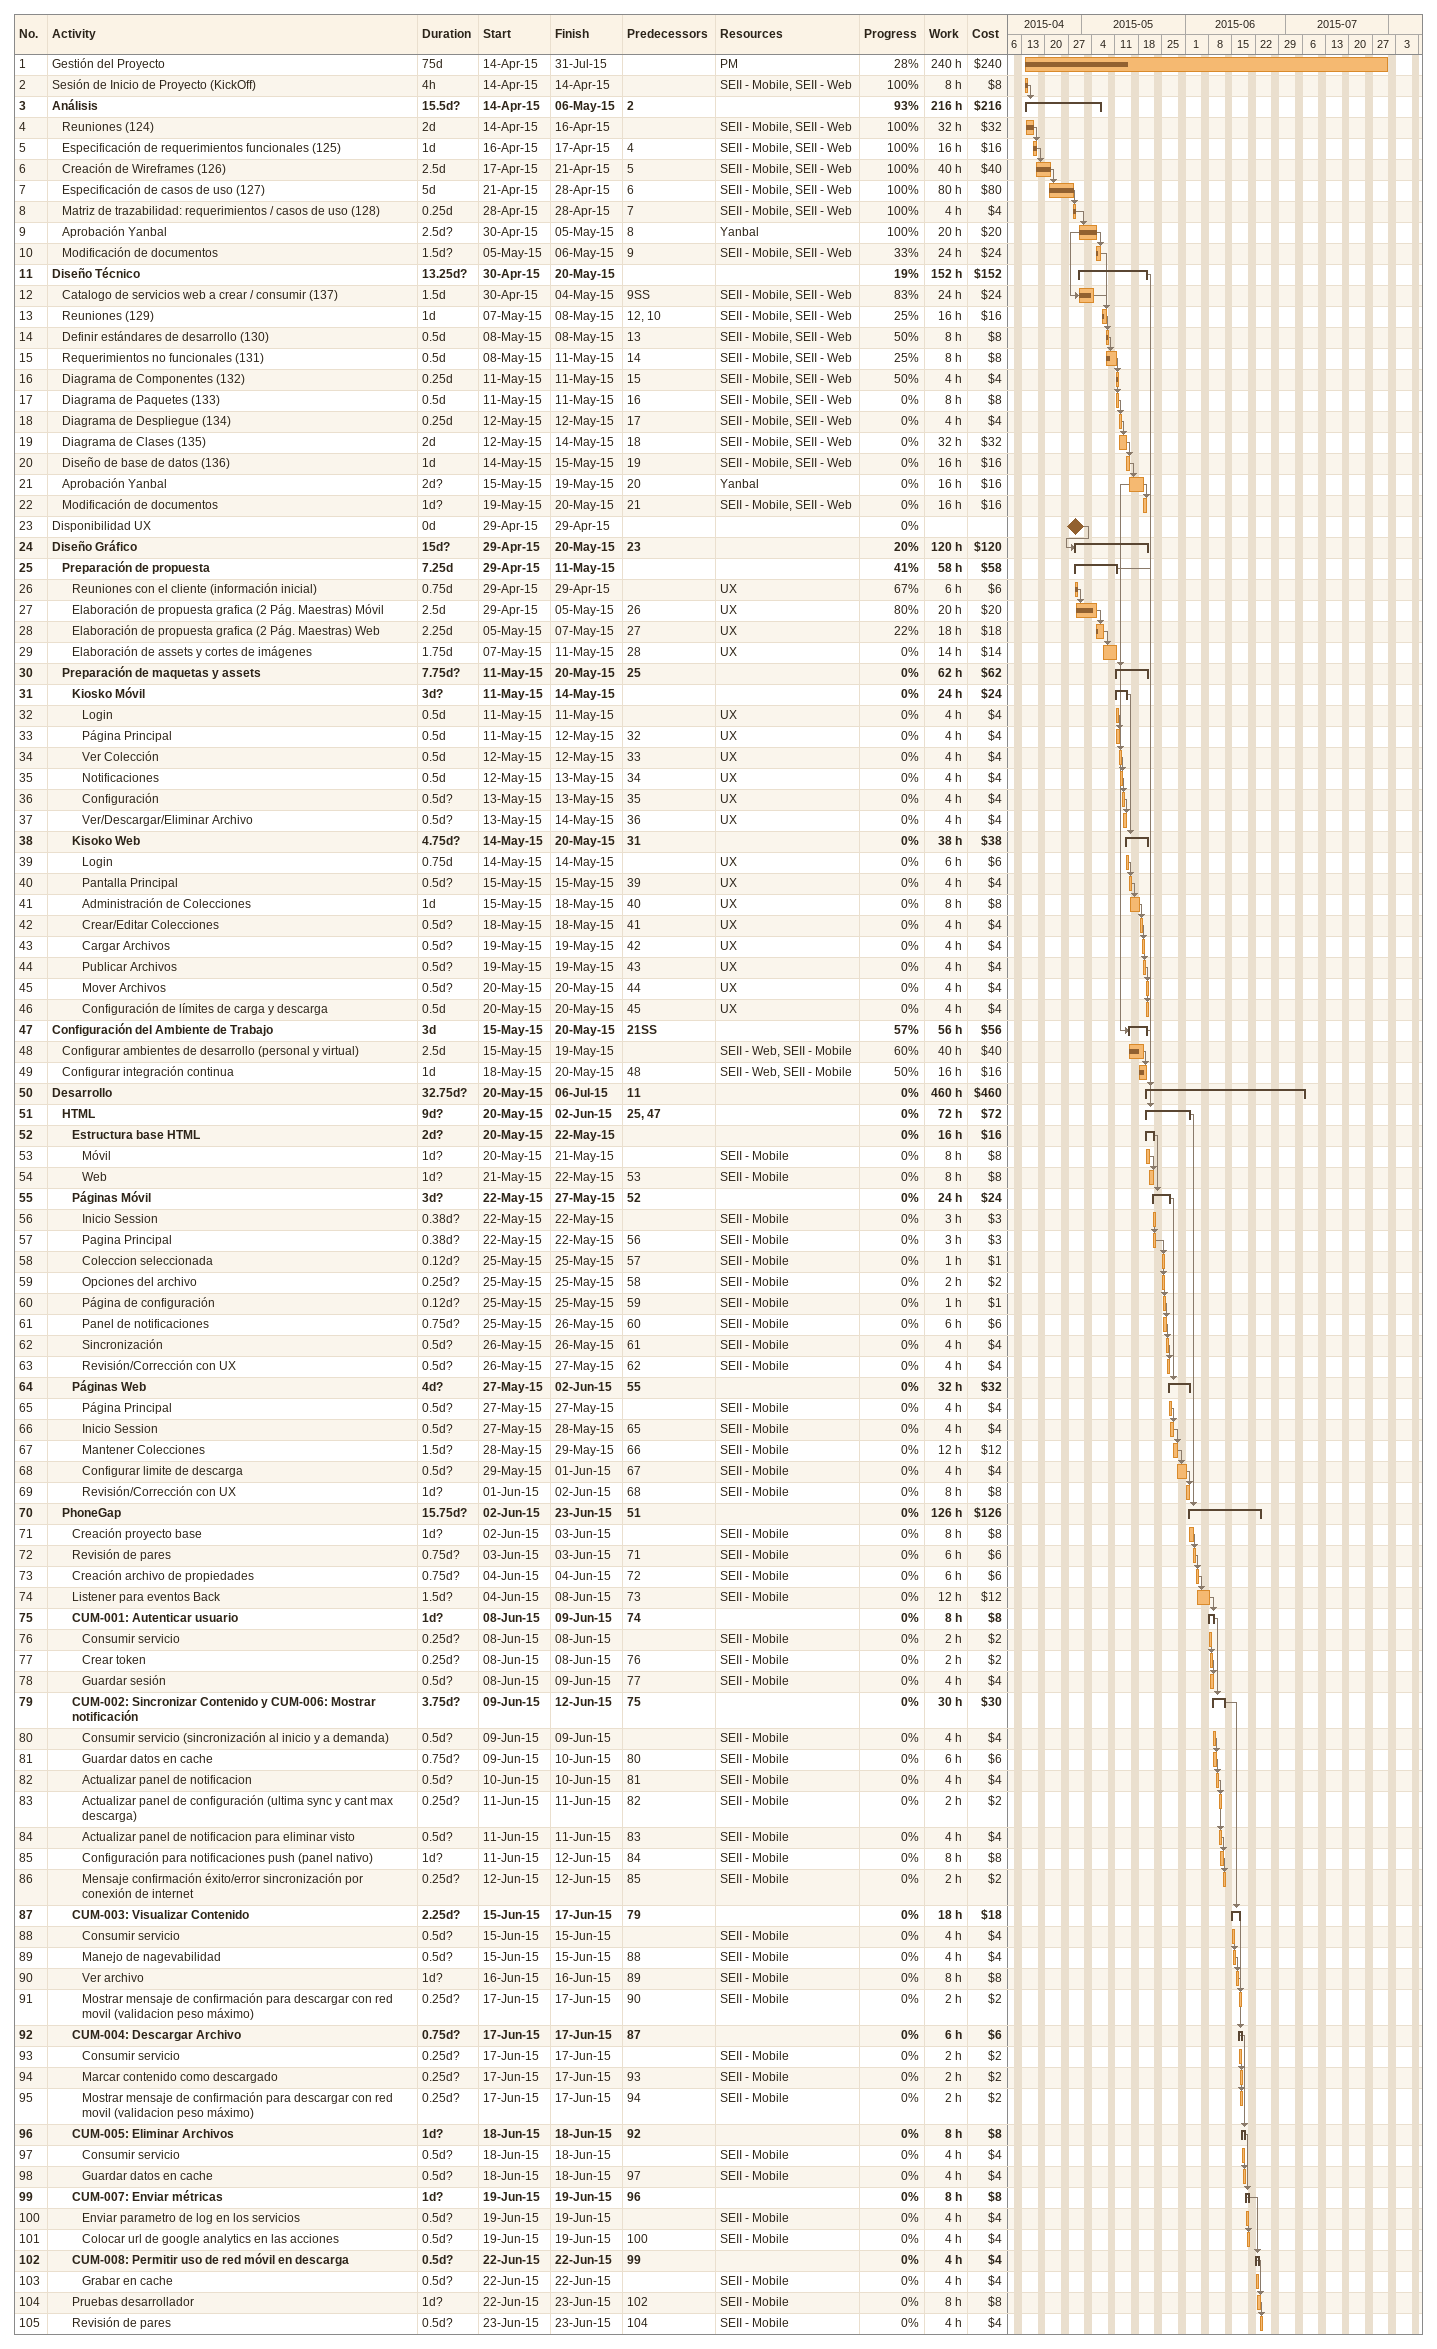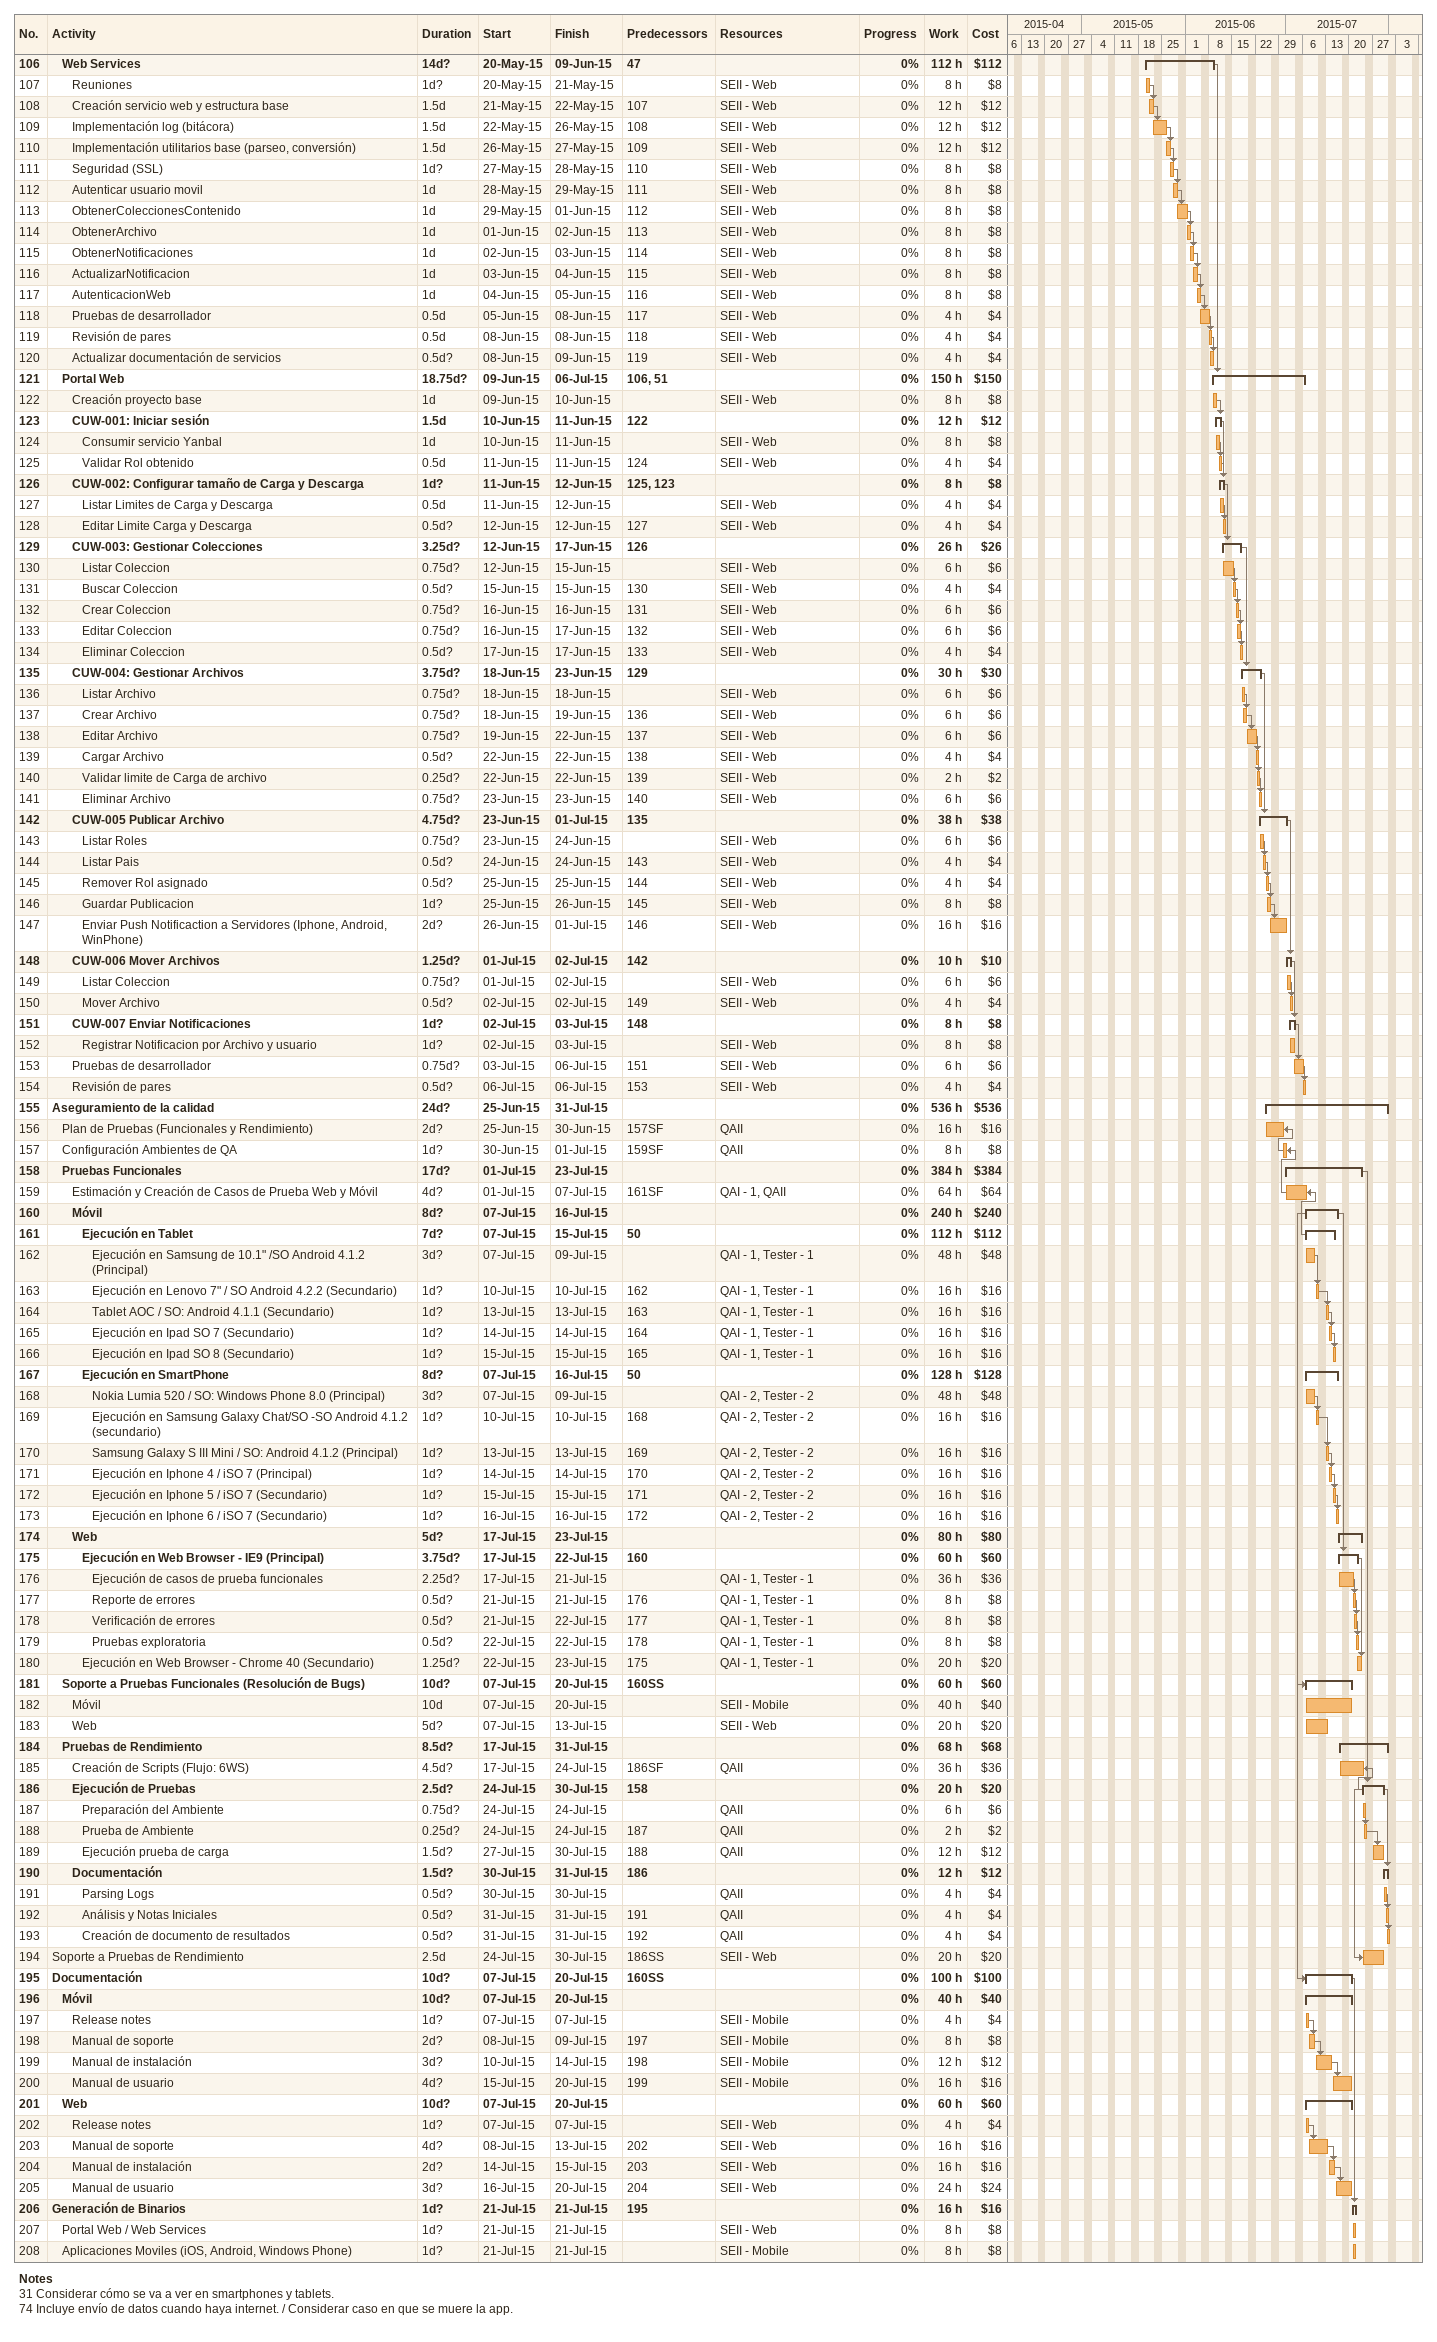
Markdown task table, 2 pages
| ID | Level | Task | Duration | Start | Finish | Predecessors | Resources | % complete | Work (h) | Cost ($) |
|---|---|---|---|---|---|---|---|---|---|---|
| 1 | 1 | Gestión del Proyecto | 75d | 2015-04-14 | 2015-07-31 |  | PM | 28 | 240 | 240 |
| 2 | 1 | Sesión de Inicio de Proyecto (KickOff) | 4h | 2015-04-14 | 2015-04-14 |  | SEII - Mobile, SEII - Web | 100 | 8 | 8 |
| 3 | 1 | **Análisis** | 15.5d? | 2015-04-14 | 2015-05-06 | 2 |  | 93 | 216 | 216 |
| 4 | 2 | Reuniones (124) | 2d | 2015-04-14 | 2015-04-16 |  | SEII - Mobile, SEII - Web | 100 | 32 | 32 |
| 5 | 2 | Especificación de requerimientos funcionales (125) | 1d | 2015-04-16 | 2015-04-17 | 4 | SEII - Mobile, SEII - Web | 100 | 16 | 16 |
| 6 | 2 | Creación de Wireframes (126) | 2.5d | 2015-04-17 | 2015-04-21 | 5 | SEII - Mobile, SEII - Web | 100 | 40 | 40 |
| 7 | 2 | Especificación de casos de uso (127) | 5d | 2015-04-21 | 2015-04-28 | 6 | SEII - Mobile, SEII - Web | 100 | 80 | 80 |
| 8 | 2 | Matriz de trazabilidad: requerimientos / casos de uso (128) | 0.25d | 2015-04-28 | 2015-04-28 | 7 | SEII - Mobile, SEII - Web | 100 | 4 | 4 |
| 9 | 2 | Aprobación Yanbal | 2.5d? | 2015-04-30 | 2015-05-05 | 8 | Yanbal | 100 | 20 | 20 |
| 10 | 2 | Modificación de documentos | 1.5d? | 2015-05-05 | 2015-05-06 | 9 | SEII - Mobile, SEII - Web | 33 | 24 | 24 |
| 11 | 1 | **Diseño Técnico** | 13.25d? | 2015-04-30 | 2015-05-20 |  |  | 19 | 152 | 152 |
| 12 | 2 | Catalogo de servicios web a crear / consumir (137) | 1.5d | 2015-04-30 | 2015-05-04 | 9SS | SEII - Mobile, SEII - Web | 83 | 24 | 24 |
| 13 | 2 | Reuniones (129) | 1d | 2015-05-07 | 2015-05-08 | 12, 10 | SEII - Mobile, SEII - Web | 25 | 16 | 16 |
| 14 | 2 | Definir estándares de desarrollo (130) | 0.5d | 2015-05-08 | 2015-05-08 | 13 | SEII - Mobile, SEII - Web | 50 | 8 | 8 |
| 15 | 2 | Requerimientos no funcionales (131) | 0.5d | 2015-05-08 | 2015-05-11 | 14 | SEII - Mobile, SEII - Web | 25 | 8 | 8 |
| 16 | 2 | Diagrama de Componentes (132) | 0.25d | 2015-05-11 | 2015-05-11 | 15 | SEII - Mobile, SEII - Web | 50 | 4 | 4 |
| 17 | 2 | Diagrama de Paquetes (133) | 0.5d | 2015-05-11 | 2015-05-11 | 16 | SEII - Mobile, SEII - Web | 0 | 8 | 8 |
| 18 | 2 | Diagrama de Despliegue (134) | 0.25d | 2015-05-12 | 2015-05-12 | 17 | SEII - Mobile, SEII - Web | 0 | 4 | 4 |
| 19 | 2 | Diagrama de Clases (135) | 2d | 2015-05-12 | 2015-05-14 | 18 | SEII - Mobile, SEII - Web | 0 | 32 | 32 |
| 20 | 2 | Diseño de base de datos (136) | 1d | 2015-05-14 | 2015-05-15 | 19 | SEII - Mobile, SEII - Web | 0 | 16 | 16 |
| 21 | 2 | Aprobación Yanbal | 2d? | 2015-05-15 | 2015-05-19 | 20 | Yanbal | 0 | 16 | 16 |
| 22 | 2 | Modificación de documentos | 1d? | 2015-05-19 | 2015-05-20 | 21 | SEII - Mobile, SEII - Web | 0 | 16 | 16 |
| 23 | 1 | Disponibilidad UX | 0d | 2015-04-29 | 2015-04-29 |  |  | 0 |  |  |
| 24 | 1 | **Diseño Gráfico** | 15d? | 2015-04-29 | 2015-05-20 | 23 |  | 20 | 120 | 120 |
| 25 | 2 | **Preparación de propuesta** | 7.25d | 2015-04-29 | 2015-05-11 |  |  | 41 | 58 | 58 |
| 26 | 3 | Reuniones con el cliente (información inicial) | 0.75d | 2015-04-29 | 2015-04-29 |  | UX | 67 | 6 | 6 |
| 27 | 3 | Elaboración de propuesta grafica (2 Pág. Maestras) Móvil | 2.5d | 2015-04-29 | 2015-05-05 | 26 | UX | 80 | 20 | 20 |
| 28 | 3 | Elaboración de propuesta grafica (2 Pág. Maestras) Web | 2.25d | 2015-05-05 | 2015-05-07 | 27 | UX | 22 | 18 | 18 |
| 29 | 3 | Elaboración de assets y cortes de imágenes | 1.75d | 2015-05-07 | 2015-05-11 | 28 | UX | 0 | 14 | 14 |
| 30 | 2 | **Preparación de maquetas y assets** | 7.75d? | 2015-05-11 | 2015-05-20 | 25 |  | 0 | 62 | 62 |
| 31 | 3 | **Kiosko Móvil** | 3d? | 2015-05-11 | 2015-05-14 |  |  | 0 | 24 | 24 |
| 32 | 4 | Login | 0.5d | 2015-05-11 | 2015-05-11 |  | UX | 0 | 4 | 4 |
| 33 | 4 | Página Principal | 0.5d | 2015-05-11 | 2015-05-12 | 32 | UX | 0 | 4 | 4 |
| 34 | 4 | Ver Colección | 0.5d | 2015-05-12 | 2015-05-12 | 33 | UX | 0 | 4 | 4 |
| 35 | 4 | Notificaciones | 0.5d | 2015-05-12 | 2015-05-13 | 34 | UX | 0 | 4 | 4 |
| 36 | 4 | Configuración | 0.5d? | 2015-05-13 | 2015-05-13 | 35 | UX | 0 | 4 | 4 |
| 37 | 4 | Ver/Descargar/Eliminar Archivo | 0.5d? | 2015-05-13 | 2015-05-14 | 36 | UX | 0 | 4 | 4 |
| 38 | 3 | **Kisoko Web** | 4.75d? | 2015-05-14 | 2015-05-20 | 31 |  | 0 | 38 | 38 |
| 39 | 4 | Login | 0.75d | 2015-05-14 | 2015-05-14 |  | UX | 0 | 6 | 6 |
| 40 | 4 | Pantalla Principal | 0.5d? | 2015-05-15 | 2015-05-15 | 39 | UX | 0 | 4 | 4 |
| 41 | 4 | Administración de Colecciones | 1d | 2015-05-15 | 2015-05-18 | 40 | UX | 0 | 8 | 8 |
| 42 | 4 | Crear/Editar Colecciones | 0.5d? | 2015-05-18 | 2015-05-18 | 41 | UX | 0 | 4 | 4 |
| 43 | 4 | Cargar Archivos | 0.5d? | 2015-05-19 | 2015-05-19 | 42 | UX | 0 | 4 | 4 |
| 44 | 4 | Publicar Archivos | 0.5d? | 2015-05-19 | 2015-05-19 | 43 | UX | 0 | 4 | 4 |
| 45 | 4 | Mover Archivos | 0.5d? | 2015-05-20 | 2015-05-20 | 44 | UX | 0 | 4 | 4 |
| 46 | 4 | Configuración de límites de carga y descarga | 0.5d | 2015-05-20 | 2015-05-20 | 45 | UX | 0 | 4 | 4 |
| 47 | 1 | **Configuración del Ambiente de Trabajo** | 3d | 2015-05-15 | 2015-05-20 | 21SS |  | 57 | 56 | 56 |
| 48 | 2 | Configurar ambientes de desarrollo (personal y virtual) | 2.5d | 2015-05-15 | 2015-05-19 |  | SEII - Web, SEII - Mobile | 60 | 40 | 40 |
| 49 | 2 | Configurar integración continua | 1d | 2015-05-18 | 2015-05-20 | 48 | SEII - Web, SEII - Mobile | 50 | 16 | 16 |
| 50 | 1 | **Desarrollo** | 32.75d? | 2015-05-20 | 2015-07-06 | 11 |  | 0 | 460 | 460 |
| 51 | 2 | **HTML** | 9d? | 2015-05-20 | 2015-06-02 | 25, 47 |  | 0 | 72 | 72 |
| 52 | 3 | **Estructura base HTML** | 2d? | 2015-05-20 | 2015-05-22 |  |  | 0 | 16 | 16 |
| 53 | 4 | Móvil | 1d? | 2015-05-20 | 2015-05-21 |  | SEII - Mobile | 0 | 8 | 8 |
| 54 | 4 | Web | 1d? | 2015-05-21 | 2015-05-22 | 53 | SEII - Mobile | 0 | 8 | 8 |
| 55 | 3 | **Páginas Móvil** | 3d? | 2015-05-22 | 2015-05-27 | 52 |  | 0 | 24 | 24 |
| 56 | 4 | Inicio Session | 0.38d? | 2015-05-22 | 2015-05-22 |  | SEII - Mobile | 0 | 3 | 3 |
| 57 | 4 | Pagina Principal | 0.38d? | 2015-05-22 | 2015-05-22 | 56 | SEII - Mobile | 0 | 3 | 3 |
| 58 | 4 | Coleccion seleccionada | 0.12d? | 2015-05-25 | 2015-05-25 | 57 | SEII - Mobile | 0 | 1 | 1 |
| 59 | 4 | Opciones del archivo | 0.25d? | 2015-05-25 | 2015-05-25 | 58 | SEII - Mobile | 0 | 2 | 2 |
| 60 | 4 | Página de configuración | 0.12d? | 2015-05-25 | 2015-05-25 | 59 | SEII - Mobile | 0 | 1 | 1 |
| 61 | 4 | Panel de notificaciones | 0.75d? | 2015-05-25 | 2015-05-26 | 60 | SEII - Mobile | 0 | 6 | 6 |
| 62 | 4 | Sincronización | 0.5d? | 2015-05-26 | 2015-05-26 | 61 | SEII - Mobile | 0 | 4 | 4 |
| 63 | 4 | Revisión/Corrección con UX | 0.5d? | 2015-05-26 | 2015-05-27 | 62 | SEII - Mobile | 0 | 4 | 4 |
| 64 | 3 | **Páginas Web** | 4d? | 2015-05-27 | 2015-06-02 | 55 |  | 0 | 32 | 32 |
| 65 | 4 | Página Principal | 0.5d? | 2015-05-27 | 2015-05-27 |  | SEII - Mobile | 0 | 4 | 4 |
| 66 | 4 | Inicio Session | 0.5d? | 2015-05-27 | 2015-05-28 | 65 | SEII - Mobile | 0 | 4 | 4 |
| 67 | 4 | Mantener Colecciones | 1.5d? | 2015-05-28 | 2015-05-29 | 66 | SEII - Mobile | 0 | 12 | 12 |
| 68 | 4 | Configurar limite de descarga | 0.5d? | 2015-05-29 | 2015-06-01 | 67 | SEII - Mobile | 0 | 4 | 4 |
| 69 | 4 | Revisión/Corrección con UX | 1d? | 2015-06-01 | 2015-06-02 | 68 | SEII - Mobile | 0 | 8 | 8 |
| 70 | 2 | **PhoneGap** | 15.75d? | 2015-06-02 | 2015-06-23 | 51 |  | 0 | 126 | 126 |
| 71 | 3 | Creación proyecto base | 1d? | 2015-06-02 | 2015-06-03 |  | SEII - Mobile | 0 | 8 | 8 |
| 72 | 3 | Revisión de pares | 0.75d? | 2015-06-03 | 2015-06-03 | 71 | SEII - Mobile | 0 | 6 | 6 |
| 73 | 3 | Creación archivo de propiedades | 0.75d? | 2015-06-04 | 2015-06-04 | 72 | SEII - Mobile | 0 | 6 | 6 |
| 74 | 3 | Listener para eventos Back | 1.5d? | 2015-06-04 | 2015-06-08 | 73 | SEII - Mobile | 0 | 12 | 12 |
| 75 | 3 | **CUM-001: Autenticar usuario** | 1d? | 2015-06-08 | 2015-06-09 | 74 |  | 0 | 8 | 8 |
| 76 | 4 | Consumir servicio | 0.25d? | 2015-06-08 | 2015-06-08 |  | SEII - Mobile | 0 | 2 | 2 |
| 77 | 4 | Crear token | 0.25d? | 2015-06-08 | 2015-06-08 | 76 | SEII - Mobile | 0 | 2 | 2 |
| 78 | 4 | Guardar sesión | 0.5d? | 2015-06-08 | 2015-06-09 | 77 | SEII - Mobile | 0 | 4 | 4 |
| 79 | 3 | **CUM-002: Sincronizar Contenido y CUM-006: Mostrar notificación** | 3.75d? | 2015-06-09 | 2015-06-12 | 75 |  | 0 | 30 | 30 |
| 80 | 4 | Consumir servicio (sincronización al inicio y a demanda) | 0.5d? | 2015-06-09 | 2015-06-09 |  | SEII - Mobile | 0 | 4 | 4 |
| 81 | 4 | Guardar datos en cache | 0.75d? | 2015-06-09 | 2015-06-10 | 80 | SEII - Mobile | 0 | 6 | 6 |
| 82 | 4 | Actualizar panel de notificacion | 0.5d? | 2015-06-10 | 2015-06-10 | 81 | SEII - Mobile | 0 | 4 | 4 |
| 83 | 4 | Actualizar panel de configuración (ultima sync y cant max descarga) | 0.25d? | 2015-06-11 | 2015-06-11 | 82 | SEII - Mobile | 0 | 2 | 2 |
| 84 | 4 | Actualizar panel de notificacion para eliminar visto | 0.5d? | 2015-06-11 | 2015-06-11 | 83 | SEII - Mobile | 0 | 4 | 4 |
| 85 | 4 | Configuración para notificaciones push (panel nativo) | 1d? | 2015-06-11 | 2015-06-12 | 84 | SEII - Mobile | 0 | 8 | 8 |
| 86 | 4 | Mensaje confirmación éxito/error sincronización por conexión de internet | 0.25d? | 2015-06-12 | 2015-06-12 | 85 | SEII - Mobile | 0 | 2 | 2 |
| 87 | 3 | **CUM-003: Visualizar Contenido** | 2.25d? | 2015-06-15 | 2015-06-17 | 79 |  | 0 | 18 | 18 |
| 88 | 4 | Consumir servicio | 0.5d? | 2015-06-15 | 2015-06-15 |  | SEII - Mobile | 0 | 4 | 4 |
| 89 | 4 | Manejo de nagevabilidad | 0.5d? | 2015-06-15 | 2015-06-15 | 88 | SEII - Mobile | 0 | 4 | 4 |
| 90 | 4 | Ver archivo | 1d? | 2015-06-16 | 2015-06-16 | 89 | SEII - Mobile | 0 | 8 | 8 |
| 91 | 4 | Mostrar mensaje de confirmación para descargar con red movil (validacion peso máximo) | 0.25d? | 2015-06-17 | 2015-06-17 | 90 | SEII - Mobile | 0 | 2 | 2 |
| 92 | 3 | **CUM-004: Descargar Archivo** | 0.75d? | 2015-06-17 | 2015-06-17 | 87 |  | 0 | 6 | 6 |
| 93 | 4 | Consumir servicio | 0.25d? | 2015-06-17 | 2015-06-17 |  | SEII - Mobile | 0 | 2 | 2 |
| 94 | 4 | Marcar contenido como descargado | 0.25d? | 2015-06-17 | 2015-06-17 | 93 | SEII - Mobile | 0 | 2 | 2 |
| 95 | 4 | Mostrar mensaje de confirmación para descargar con red movil (validacion peso máximo) | 0.25d? | 2015-06-17 | 2015-06-17 | 94 | SEII - Mobile | 0 | 2 | 2 |
| 96 | 3 | **CUM-005: Eliminar Archivos** | 1d? | 2015-06-18 | 2015-06-18 | 92 |  | 0 | 8 | 8 |
| 97 | 4 | Consumir servicio | 0.5d? | 2015-06-18 | 2015-06-18 |  | SEII - Mobile | 0 | 4 | 4 |
| 98 | 4 | Guardar datos en cache | 0.5d? | 2015-06-18 | 2015-06-18 | 97 | SEII - Mobile | 0 | 4 | 4 |
| 99 | 3 | **CUM-007: Enviar métricas** | 1d? | 2015-06-19 | 2015-06-19 | 96 |  | 0 | 8 | 8 |
| 100 | 4 | Enviar parametro de log en los servicios | 0.5d? | 2015-06-19 | 2015-06-19 |  | SEII - Mobile | 0 | 4 | 4 |
| 101 | 4 | Colocar url de google analytics en las acciones | 0.5d? | 2015-06-19 | 2015-06-19 | 100 | SEII - Mobile | 0 | 4 | 4 |
| 102 | 3 | **CUM-008: Permitir uso de red móvil en descarga** | 0.5d? | 2015-06-22 | 2015-06-22 | 99 |  | 0 | 4 | 4 |
| 103 | 4 | Grabar en cache | 0.5d? | 2015-06-22 | 2015-06-22 |  | SEII - Mobile | 0 | 4 | 4 |
| 104 | 3 | Pruebas desarrollador | 1d? | 2015-06-22 | 2015-06-23 | 102 | SEII - Mobile | 0 | 8 | 8 |
| 105 | 3 | Revisión de pares | 0.5d? | 2015-06-23 | 2015-06-23 | 104 | SEII - Mobile | 0 | 4 | 4 |
| 106 | 2 | **Web Services** | 14d? | 2015-05-20 | 2015-06-09 | 47 |  | 0 | 112 | 112 |
| 107 | 3 | Reuniones | 1d? | 2015-05-20 | 2015-05-21 |  | SEII - Web | 0 | 8 | 8 |
| 108 | 3 | Creación servicio web y estructura base | 1.5d | 2015-05-21 | 2015-05-22 | 107 | SEII - Web | 0 | 12 | 12 |
| 109 | 3 | Implementación log (bitácora) | 1.5d | 2015-05-22 | 2015-05-26 | 108 | SEII - Web | 0 | 12 | 12 |
| 110 | 3 | Implementación utilitarios base (parseo, conversión) | 1.5d | 2015-05-26 | 2015-05-27 | 109 | SEII - Web | 0 | 12 | 12 |
| 111 | 3 | Seguridad (SSL) | 1d? | 2015-05-27 | 2015-05-28 | 110 | SEII - Web | 0 | 8 | 8 |
| 112 | 3 | Autenticar usuario movil | 1d | 2015-05-28 | 2015-05-29 | 111 | SEII - Web | 0 | 8 | 8 |
| 113 | 3 | ObtenerColeccionesContenido | 1d | 2015-05-29 | 2015-06-01 | 112 | SEII - Web | 0 | 8 | 8 |
| 114 | 3 | ObtenerArchivo | 1d | 2015-06-01 | 2015-06-02 | 113 | SEII - Web | 0 | 8 | 8 |
| 115 | 3 | ObtenerNotificaciones | 1d | 2015-06-02 | 2015-06-03 | 114 | SEII - Web | 0 | 8 | 8 |
| 116 | 3 | ActualizarNotificacion | 1d | 2015-06-03 | 2015-06-04 | 115 | SEII - Web | 0 | 8 | 8 |
| 117 | 3 | AutenticacionWeb | 1d | 2015-06-04 | 2015-06-05 | 116 | SEII - Web | 0 | 8 | 8 |
| 118 | 3 | Pruebas de desarrollador | 0.5d | 2015-06-05 | 2015-06-08 | 117 | SEII - Web | 0 | 4 | 4 |
| 119 | 3 | Revisión de pares | 0.5d | 2015-06-08 | 2015-06-08 | 118 | SEII - Web | 0 | 4 | 4 |
| 120 | 3 | Actualizar documentación de servicios | 0.5d? | 2015-06-08 | 2015-06-09 | 119 | SEII - Web | 0 | 4 | 4 |
| 121 | 2 | **Portal Web** | 18.75d? | 2015-06-09 | 2015-07-06 | 106, 51 |  | 0 | 150 | 150 |
| 122 | 3 | Creación proyecto base | 1d | 2015-06-09 | 2015-06-10 |  | SEII - Web | 0 | 8 | 8 |
| 123 | 3 | **CUW-001: Iniciar sesión** | 1.5d | 2015-06-10 | 2015-06-11 | 122 |  | 0 | 12 | 12 |
| 124 | 4 | Consumir servicio Yanbal | 1d | 2015-06-10 | 2015-06-11 |  | SEII - Web | 0 | 8 | 8 |
| 125 | 4 | Validar Rol obtenido | 0.5d | 2015-06-11 | 2015-06-11 | 124 | SEII - Web | 0 | 4 | 4 |
| 126 | 3 | **CUW-002: Configurar tamaño de Carga y Descarga** | 1d? | 2015-06-11 | 2015-06-12 | 125, 123 |  | 0 | 8 | 8 |
| 127 | 4 | Listar Limites de Carga y Descarga | 0.5d | 2015-06-11 | 2015-06-12 |  | SEII - Web | 0 | 4 | 4 |
| 128 | 4 | Editar Limite Carga y Descarga | 0.5d? | 2015-06-12 | 2015-06-12 | 127 | SEII - Web | 0 | 4 | 4 |
| 129 | 3 | **CUW-003: Gestionar Colecciones** | 3.25d? | 2015-06-12 | 2015-06-17 | 126 |  | 0 | 26 | 26 |
| 130 | 4 | Listar Coleccion | 0.75d? | 2015-06-12 | 2015-06-15 |  | SEII - Web | 0 | 6 | 6 |
| 131 | 4 | Buscar Coleccion | 0.5d? | 2015-06-15 | 2015-06-15 | 130 | SEII - Web | 0 | 4 | 4 |
| 132 | 4 | Crear Coleccion | 0.75d? | 2015-06-16 | 2015-06-16 | 131 | SEII - Web | 0 | 6 | 6 |
| 133 | 4 | Editar Coleccion | 0.75d? | 2015-06-16 | 2015-06-17 | 132 | SEII - Web | 0 | 6 | 6 |
| 134 | 4 | Eliminar Coleccion | 0.5d? | 2015-06-17 | 2015-06-17 | 133 | SEII - Web | 0 | 4 | 4 |
| 135 | 3 | **CUW-004: Gestionar Archivos** | 3.75d? | 2015-06-18 | 2015-06-23 | 129 |  | 0 | 30 | 30 |
| 136 | 4 | Listar Archivo | 0.75d? | 2015-06-18 | 2015-06-18 |  | SEII - Web | 0 | 6 | 6 |
| 137 | 4 | Crear Archivo | 0.75d? | 2015-06-18 | 2015-06-19 | 136 | SEII - Web | 0 | 6 | 6 |
| 138 | 4 | Editar Archivo | 0.75d? | 2015-06-19 | 2015-06-22 | 137 | SEII - Web | 0 | 6 | 6 |
| 139 | 4 | Cargar Archivo | 0.5d? | 2015-06-22 | 2015-06-22 | 138 | SEII - Web | 0 | 4 | 4 |
| 140 | 4 | Validar limite de Carga de archivo | 0.25d? | 2015-06-22 | 2015-06-22 | 139 | SEII - Web | 0 | 2 | 2 |
| 141 | 4 | Eliminar Archivo | 0.75d? | 2015-06-23 | 2015-06-23 | 140 | SEII - Web | 0 | 6 | 6 |
| 142 | 3 | **CUW-005 Publicar Archivo** | 4.75d? | 2015-06-23 | 2015-07-01 | 135 |  | 0 | 38 | 38 |
| 143 | 4 | Listar Roles | 0.75d? | 2015-06-23 | 2015-06-24 |  | SEII - Web | 0 | 6 | 6 |
| 144 | 4 | Listar Pais | 0.5d? | 2015-06-24 | 2015-06-24 | 143 | SEII - Web | 0 | 4 | 4 |
| 145 | 4 | Remover Rol asignado | 0.5d? | 2015-06-25 | 2015-06-25 | 144 | SEII - Web | 0 | 4 | 4 |
| 146 | 4 | Guardar Publicacion | 1d? | 2015-06-25 | 2015-06-26 | 145 | SEII - Web | 0 | 8 | 8 |
| 147 | 4 | Enviar Push Notificaction a Servidores (Iphone, Android, WinPhone) | 2d? | 2015-06-26 | 2015-07-01 | 146 | SEII - Web | 0 | 16 | 16 |
| 148 | 3 | **CUW-006 Mover Archivos** | 1.25d? | 2015-07-01 | 2015-07-02 | 142 |  | 0 | 10 | 10 |
| 149 | 4 | Listar Coleccion | 0.75d? | 2015-07-01 | 2015-07-02 |  | SEII - Web | 0 | 6 | 6 |
| 150 | 4 | Mover Archivo | 0.5d? | 2015-07-02 | 2015-07-02 | 149 | SEII - Web | 0 | 4 | 4 |
| 151 | 3 | **CUW-007 Enviar Notificaciones** | 1d? | 2015-07-02 | 2015-07-03 | 148 |  | 0 | 8 | 8 |
| 152 | 4 | Registrar Notificacion por Archivo y usuario | 1d? | 2015-07-02 | 2015-07-03 |  | SEII - Web | 0 | 8 | 8 |
| 153 | 3 | Pruebas de desarrollador | 0.75d? | 2015-07-03 | 2015-07-06 | 151 | SEII - Web | 0 | 6 | 6 |
| 154 | 3 | Revisión de pares | 0.5d? | 2015-07-06 | 2015-07-06 | 153 | SEII - Web | 0 | 4 | 4 |
| 155 | 1 | **Aseguramiento de la calidad** | 24d? | 2015-06-25 | 2015-07-31 |  |  | 0 | 536 | 536 |
| 156 | 2 | Plan de Pruebas (Funcionales y Rendimiento) | 2d? | 2015-06-25 | 2015-06-30 | 157SF | QAII | 0 | 16 | 16 |
| 157 | 2 | Configuración Ambientes de QA | 1d? | 2015-06-30 | 2015-07-01 | 159SF | QAII | 0 | 8 | 8 |
| 158 | 2 | **Pruebas Funcionales** | 17d? | 2015-07-01 | 2015-07-23 |  |  | 0 | 384 | 384 |
| 159 | 3 | Estimación y Creación de Casos de Prueba Web y Móvil | 4d? | 2015-07-01 | 2015-07-07 | 161SF | QAI - 1, QAII | 0 | 64 | 64 |
| 160 | 3 | **Móvil** | 8d? | 2015-07-07 | 2015-07-16 |  |  | 0 | 240 | 240 |
| 161 | 4 | **Ejecución en Tablet** | 7d? | 2015-07-07 | 2015-07-15 | 50 |  | 0 | 112 | 112 |
| 162 | 5 | Ejecución en Samsung de 10.1" /SO Android 4.1.2 (Principal) | 3d? | 2015-07-07 | 2015-07-09 |  | QAI - 1, Tester - 1 | 0 | 48 | 48 |
| 163 | 5 | Ejecución en Lenovo 7" / SO Android 4.2.2 (Secundario) | 1d? | 2015-07-10 | 2015-07-10 | 162 | QAI - 1, Tester - 1 | 0 | 16 | 16 |
| 164 | 5 | Tablet AOC / SO: Android 4.1.1 (Secundario) | 1d? | 2015-07-13 | 2015-07-13 | 163 | QAI - 1, Tester - 1 | 0 | 16 | 16 |
| 165 | 5 | Ejecución en Ipad SO 7 (Secundario) | 1d? | 2015-07-14 | 2015-07-14 | 164 | QAI - 1, Tester - 1 | 0 | 16 | 16 |
| 166 | 5 | Ejecución en Ipad SO 8 (Secundario) | 1d? | 2015-07-15 | 2015-07-15 | 165 | QAI - 1, Tester - 1 | 0 | 16 | 16 |
| 167 | 4 | **Ejecución en SmartPhone** | 8d? | 2015-07-07 | 2015-07-16 | 50 |  | 0 | 128 | 128 |
| 168 | 5 | Nokia Lumia 520 / SO: Windows Phone 8.0 (Principal) | 3d? | 2015-07-07 | 2015-07-09 |  | QAI - 2, Tester - 2 | 0 | 48 | 48 |
| 169 | 5 | Ejecución en Samsung Galaxy Chat/SO -SO Android 4.1.2 (secundario) | 1d? | 2015-07-10 | 2015-07-10 | 168 | QAI - 2, Tester - 2 | 0 | 16 | 16 |
| 170 | 5 | Samsung Galaxy S III Mini / SO: Android 4.1.2 (Principal) | 1d? | 2015-07-13 | 2015-07-13 | 169 | QAI - 2, Tester - 2 | 0 | 16 | 16 |
| 171 | 5 | Ejecución en Iphone 4 / iSO 7 (Principal) | 1d? | 2015-07-14 | 2015-07-14 | 170 | QAI - 2, Tester - 2 | 0 | 16 | 16 |
| 172 | 5 | Ejecución en Iphone 5 / iSO 7 (Secundario) | 1d? | 2015-07-15 | 2015-07-15 | 171 | QAI - 2, Tester - 2 | 0 | 16 | 16 |
| 173 | 5 | Ejecución en Iphone 6 / iSO 7 (Secundario) | 1d? | 2015-07-16 | 2015-07-16 | 172 | QAI - 2, Tester - 2 | 0 | 16 | 16 |
| 174 | 3 | **Web** | 5d? | 2015-07-17 | 2015-07-23 |  |  | 0 | 80 | 80 |
| 175 | 4 | **Ejecución en Web Browser - IE9 (Principal)** | 3.75d? | 2015-07-17 | 2015-07-22 | 160 |  | 0 | 60 | 60 |
| 176 | 5 | Ejecución de casos de prueba funcionales | 2.25d? | 2015-07-17 | 2015-07-21 |  | QAI - 1, Tester - 1 | 0 | 36 | 36 |
| 177 | 5 | Reporte de errores | 0.5d? | 2015-07-21 | 2015-07-21 | 176 | QAI - 1, Tester - 1 | 0 | 8 | 8 |
| 178 | 5 | Verificación de errores | 0.5d? | 2015-07-21 | 2015-07-22 | 177 | QAI - 1, Tester - 1 | 0 | 8 | 8 |
| 179 | 5 | Pruebas exploratoria | 0.5d? | 2015-07-22 | 2015-07-22 | 178 | QAI - 1, Tester - 1 | 0 | 8 | 8 |
| 180 | 4 | Ejecución en Web Browser - Chrome 40 (Secundario) | 1.25d? | 2015-07-22 | 2015-07-23 | 175 | QAI - 1, Tester - 1 | 0 | 20 | 20 |
| 181 | 2 | **Soporte a Pruebas Funcionales (Resolución de Bugs)** | 10d? | 2015-07-07 | 2015-07-20 | 160SS |  | 0 | 60 | 60 |
| 182 | 3 | Móvil | 10d | 2015-07-07 | 2015-07-20 |  | SEII - Mobile | 0 | 40 | 40 |
| 183 | 3 | Web | 5d? | 2015-07-07 | 2015-07-13 |  | SEII - Web | 0 | 20 | 20 |
| 184 | 2 | **Pruebas de Rendimiento** | 8.5d? | 2015-07-17 | 2015-07-31 |  |  | 0 | 68 | 68 |
| 185 | 3 | Creación de Scripts (Flujo: 6WS) | 4.5d? | 2015-07-17 | 2015-07-24 | 186SF | QAII | 0 | 36 | 36 |
| 186 | 3 | **Ejecución de Pruebas** | 2.5d? | 2015-07-24 | 2015-07-30 | 158 |  | 0 | 20 | 20 |
| 187 | 4 | Preparación del Ambiente | 0.75d? | 2015-07-24 | 2015-07-24 |  | QAII | 0 | 6 | 6 |
| 188 | 4 | Prueba de Ambiente | 0.25d? | 2015-07-24 | 2015-07-24 | 187 | QAII | 0 | 2 | 2 |
| 189 | 4 | Ejecución prueba de carga | 1.5d? | 2015-07-27 | 2015-07-30 | 188 | QAII | 0 | 12 | 12 |
| 190 | 3 | **Documentación** | 1.5d? | 2015-07-30 | 2015-07-31 | 186 |  | 0 | 12 | 12 |
| 191 | 4 | Parsing Logs | 0.5d? | 2015-07-30 | 2015-07-30 |  | QAII | 0 | 4 | 4 |
| 192 | 4 | Análisis y Notas Iniciales | 0.5d? | 2015-07-31 | 2015-07-31 | 191 | QAII | 0 | 4 | 4 |
| 193 | 4 | Creación de documento de resultados | 0.5d? | 2015-07-31 | 2015-07-31 | 192 | QAII | 0 | 4 | 4 |
| 194 | 1 | Soporte a Pruebas de Rendimiento | 2.5d | 2015-07-24 | 2015-07-30 | 186SS | SEII - Web | 0 | 20 | 20 |
| 195 | 1 | **Documentación** | 10d? | 2015-07-07 | 2015-07-20 | 160SS |  | 0 | 100 | 100 |
| 196 | 2 | **Móvil** | 10d? | 2015-07-07 | 2015-07-20 |  |  | 0 | 40 | 40 |
| 197 | 3 | Release notes | 1d? | 2015-07-07 | 2015-07-07 |  | SEII - Mobile | 0 | 4 | 4 |
| 198 | 3 | Manual de soporte | 2d? | 2015-07-08 | 2015-07-09 | 197 | SEII - Mobile | 0 | 8 | 8 |
| 199 | 3 | Manual de instalación | 3d? | 2015-07-10 | 2015-07-14 | 198 | SEII - Mobile | 0 | 12 | 12 |
| 200 | 3 | Manual de usuario | 4d? | 2015-07-15 | 2015-07-20 | 199 | SEII - Mobile | 0 | 16 | 16 |
| 201 | 2 | **Web** | 10d? | 2015-07-07 | 2015-07-20 |  |  | 0 | 60 | 60 |
| 202 | 3 | Release notes | 1d? | 2015-07-07 | 2015-07-07 |  | SEII - Web | 0 | 4 | 4 |
| 203 | 3 | Manual de soporte | 4d? | 2015-07-08 | 2015-07-13 | 202 | SEII - Web | 0 | 16 | 16 |
| 204 | 3 | Manual de instalación | 2d? | 2015-07-14 | 2015-07-15 | 203 | SEII - Web | 0 | 16 | 16 |
| 205 | 3 | Manual de usuario | 3d? | 2015-07-16 | 2015-07-20 | 204 | SEII - Web | 0 | 24 | 24 |
| 206 | 1 | **Generación de Binarios** | 1d? | 2015-07-21 | 2015-07-21 | 195 |  | 0 | 16 | 16 |
| 207 | 2 | Portal Web / Web Services | 1d? | 2015-07-21 | 2015-07-21 |  | SEII - Web | 0 | 8 | 8 |
| 208 | 2 | Aplicaciones Moviles (iOS, Android, Windows Phone) | 1d? | 2015-07-21 | 2015-07-21 |  | SEII - Mobile | 0 | 8 | 8 |

Notes
- 31: Considerar cómo se va a ver en smartphones y tablets.
- 74: Incluye envío de datos cuando haya internet. / Considerar caso en que se muere la app.
